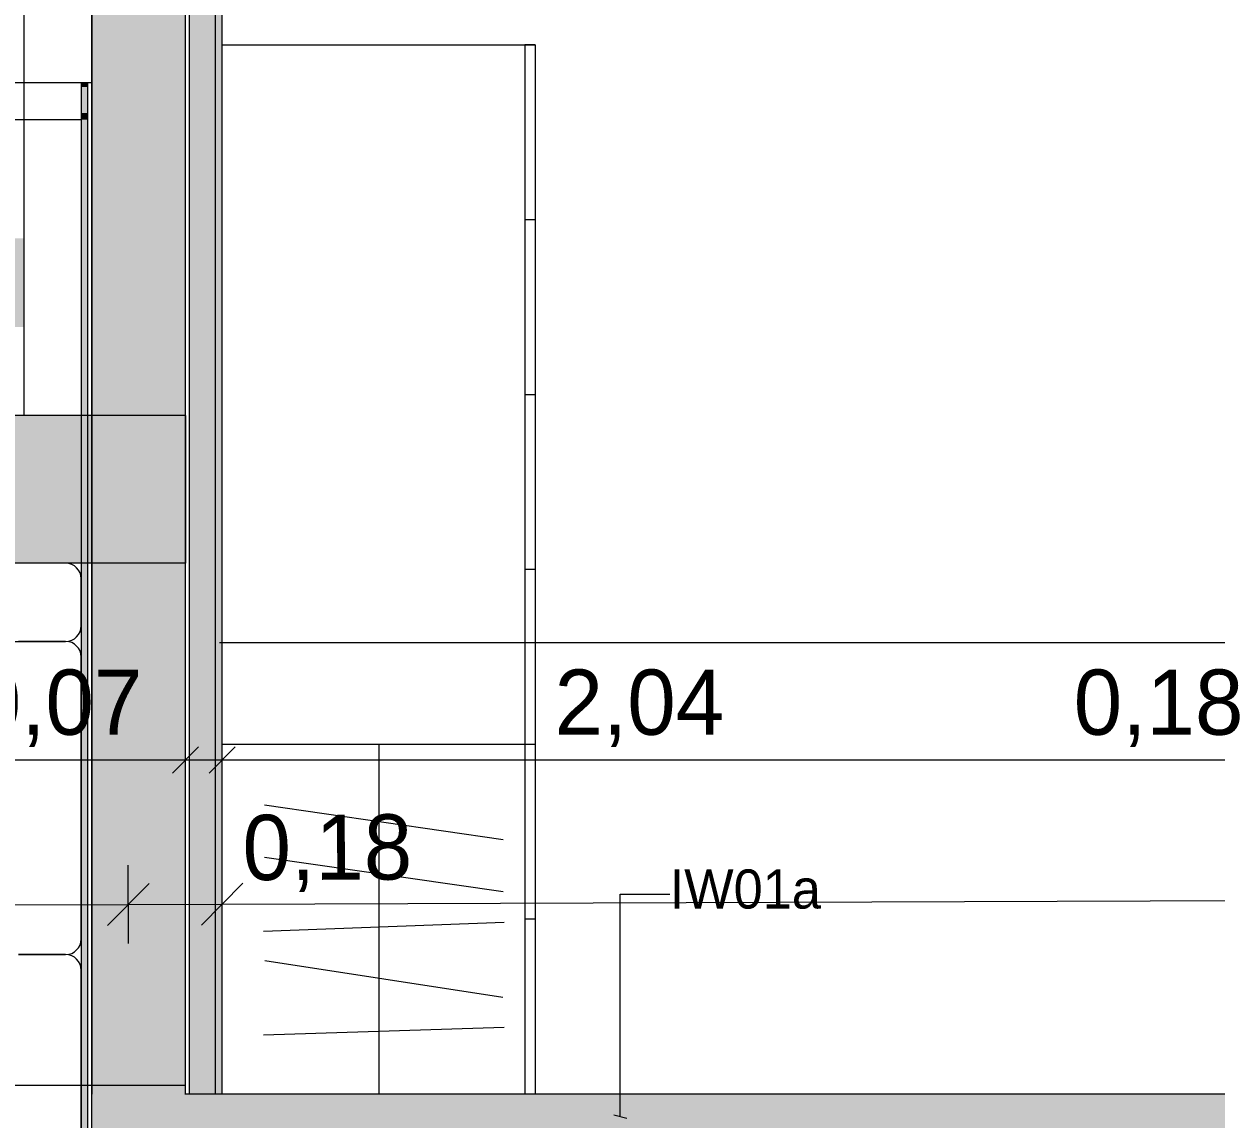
# Model space of a CAD drawing. Header units: metres. Extents: x -3 to 171, y -23 to 41.
# Drawn here: x 6.325 to 8.61, y -3.913 to -1.814 of the extents above; entities that cross this region are included whole.
import ezdxf

# ---------------------------------------------------------------- set-up
doc = ezdxf.new("R2010")
doc.units = ezdxf.units.M
doc.header["$MEASUREMENT"] = 0
doc.set_wipeout_variables(frame=1)
for name, pattern in [('Achse', [0.004, 0.002, -0.001, 0, -0.001]), ('Untersicht', [0.001, 0.0005, -0.0005]), ('Wipeout_Contour', [1, 0, -1])]:
    doc.linetypes.add(name, pattern=pattern)
for name, color, linetype in [('5._2.DG PP STG1_1_000 Achsraster', 7, 'Continuous'), ('5._2.DG PP STG1_1_120 Wand Innen tragend', 7, 'Continuous'), ('5._2.DG PP STG1_1_130 Wand Innen', 7, 'Continuous'), ('5._2.DG PP STG1_1_310 Dachkonstruktion massiv', 7, 'Continuous'), ('5._2.DG PP STG1_1_510 Möblierung', 7, 'Continuous'), ('5._2.DG PP STG1_1_815 Raumbegrenzung', 7, 'Continuous'), ('5._2.DG PP STG1_1_915 Allgemein Beschriftung.x', 7, 'Continuous'), ('5._2.DG PP STG1_1_950 Polierplan Bemaßung', 7, 'Continuous'), ('5._2.DG PP STG1_1_955 Polierplan Beschriftung', 7, 'Continuous')]:
    doc.layers.add(name, color=color, linetype=linetype)
doc.styles.add('ERSTELLTER_STIL_2', font='')
doc.styles.get('ERSTELLTER_STIL_2').set_extended_font_data('Eurostile')

msp = doc.modelspace()

# ---------------------------------------------------------------- hatches: boundary and pattern name
at = {"layer": '5._2.DG PP STG1_1_120 Wand Innen tragend', "linetype": 'Continuous', "lineweight": 13, "true_color": 0x3f7f02}
for points in [[(6.635, -3.865), (6.635, -1.7149), (6.455, -1.7149), (6.455, -3.865)], [(6.455, -4.045), (8.445, -4.045), (8.445, -3.865), (6.455, -3.865)], [(8.745, -3.865), (8.445, -3.865), (8.445, -4.045), (8.745, -4.045)]]:
    msp.add_hatch(color=76, dxfattribs=at).paths.add_polyline_path(points)
at = {"layer": '5._2.DG PP STG1_1_120 Wand Innen tragend', "linetype": 'Continuous', "lineweight": 13, "true_color": 0xffaa00}
msp.add_hatch(color=40, dxfattribs=at).paths.add_polyline_path([(6.6925, -3.865), (6.6925, -1.7149), (6.6425, -1.7149), (6.6425, -3.865)])
at = {"layer": '5._2.DG PP STG1_1_120 Wand Innen tragend', "linetype": 'Continuous', "lineweight": 13, "true_color": 0xfb02fe}
msp.add_hatch(color=6, dxfattribs=at).paths.add_polyline_path([(6.705, -3.865), (6.705, -1.7149), (6.6925, -1.7149), (6.6925, -3.865)])
at = {"layer": '5._2.DG PP STG1_1_310 Dachkonstruktion massiv', "linetype": 'Continuous', "lineweight": 13, "true_color": 0xffaa00}
msp.add_hatch(color=40, dxfattribs=at).paths.add_polyline_path([(6.325, -2.2256), (0.138, -2.2256), (0.1383, -2.3953), (1.075, -2.3953), (1.075, -2.2753), (2.775, -2.2753), (2.775, -2.3953), (3.805, -2.3953), (3.805, -2.2753), (5.505, -2.2753), (5.505, -2.3953), (6.325, -2.3953)])
at = {"layer": '5._2.DG PP STG1_1_310 Dachkonstruktion massiv', "linetype": 'Continuous', "lineweight": 13, "true_color": 0x3f7f02}
msp.add_hatch(color=76, dxfattribs=at).paths.add_polyline_path([(5.505, -2.565), (5.505, -2.8478), (6.635, -2.8478), (6.635, -2.565), (6.325, -2.565)])

# ---------------------------------------------------------------- linework, layer by layer
at = {"layer": '5._2.DG PP STG1_1_000 Achsraster', "color": 5, "linetype": 'Achse', "lineweight": 0, "ltscale": 1000}
msp.add_line((-1.5, -3), (21, -3), dxfattribs=at)
at = {"layer": '5._2.DG PP STG1_1_120 Wand Innen tragend', "color": 7, "linetype": 'Continuous', "lineweight": 18, "ltscale": 1000}
msp.add_line((6.635, -3.865), (6.635, -1.7149), dxfattribs=at)
at = {"layer": '5._2.DG PP STG1_1_120 Wand Innen tragend', "color": 7, "linetype": 'Continuous', "lineweight": 13, "ltscale": 1000}
for p, q in [((6.6425, -3.865), (6.6425, -1.7149)), ((6.6925, -3.865), (6.6925, -1.7149))]:
    msp.add_line(p, q, dxfattribs=at)
at = {"layer": '5._2.DG PP STG1_1_120 Wand Innen tragend', "color": 7, "linetype": 'Continuous', "lineweight": 18, "ltscale": 1000, "flags": 128}
for points in [[(6.455, -1.7149), (6.455, -3.865)], [(6.455, -4.045), (6.455, -3.865)], [(8.445, -3.865), (6.635, -3.865)], [(8.745, -3.865), (8.445, -3.865)]]:
    msp.add_lwpolyline(points, dxfattribs=at)
at = {"layer": '5._2.DG PP STG1_1_120 Wand Innen tragend', "color": 7, "linetype": 'Continuous', "lineweight": 13, "ltscale": 1000, "flags": 128}
for points in [[(6.705, -3.865), (6.705, -1.7149)], [(6.6425, -3.865), (6.635, -3.865)], [(6.6925, -3.865), (6.6425, -3.865)], [(6.705, -3.865), (6.6925, -3.865)]]:
    msp.add_lwpolyline(points, dxfattribs=at)
at = {"layer": '5._2.DG PP STG1_1_130 Wand Innen', "color": 7, "linetype": 'Continuous', "lineweight": 18, "ltscale": 1000}
for p, q in [((6.4475, -1.9353), (6.4475, -1.9278)), ((6.455, -1.9278), (6.4475, -1.9278)), ((6.4475, -1.9853), (6.4475, -1.9353)), ((6.455, -1.9353), (6.455, -1.9278)), ((6.455, -1.9353), (6.455, -1.9278)), ((6.455, -1.9853), (6.455, -1.9353)), ((6.455, -1.9853), (6.455, -1.9353)), ((6.4475, -1.9978), (6.4475, -1.9853)), ((6.455, -1.9978), (6.455, -1.9853)), ((6.455, -1.9978), (6.455, -1.9853)), ((6.4475, -4.995), (6.4475, -1.9978))]:
    msp.add_line(p, q, dxfattribs=at)
at = {"layer": '5._2.DG PP STG1_1_130 Wand Innen', "color": 7, "linetype": 'Continuous', "lineweight": 18, "ltscale": 1000, "flags": 128}
for points in [[(6.455, -1.9353), (6.455, -1.9278)], [(6.455, -1.9853), (6.455, -1.9353)], [(6.455, -1.9978), (6.455, -1.9853)], [(6.455, -4.995), (6.455, -1.9978)]]:
    msp.add_lwpolyline(points, dxfattribs=at)
at = {"layer": '5._2.DG PP STG1_1_310 Dachkonstruktion massiv', "color": 7, "linetype": 'Continuous', "lineweight": 18, "ltscale": 1000}
for p, q in [((6.635, -2.565), (6.635, -2.8478)), ((6.635, -2.8478), (5.505, -2.8478))]:
    msp.add_line(p, q, dxfattribs=at)
at = {"layer": '5._2.DG PP STG1_1_310 Dachkonstruktion massiv', "color": 7, "linetype": 'Continuous', "lineweight": 18, "ltscale": 1000, "flags": 128}
for points in [[(6.635, -2.565), (6.635, -1.555)], [(6.635, -2.565), (6.325, -2.565), (5.505, -2.565)]]:
    msp.add_lwpolyline(points, dxfattribs=at)
at = {"layer": '5._2.DG PP STG1_1_310 Dachkonstruktion massiv', "color": 7, "linetype": 'Continuous', "lineweight": 13, "ltscale": 1000, "flags": 128}
msp.add_lwpolyline([(6.325, -2.2256), (6.325, -2.3953), (6.325, -2.565)], dxfattribs=at)
at = {"layer": '5._2.DG PP STG1_1_310 Dachkonstruktion massiv', "color": 8, "linetype": 'Untersicht', "lineweight": 13, "ltscale": 1000, "flags": 128}
for points in [[(0.324, -3.8478), (1.075, -3.8478), (1.075, -4.4643), (2.775, -4.4643), (2.775, -3.8478), (3.805, -3.8478), (3.805, -4.4643), (5.505, -4.4643), (5.505, -3.8478), (6.455, -3.8478)], [(0.3266, -4.5578), (6.635, -4.5578), (6.635, -3.8478)]]:
    msp.add_lwpolyline(points, dxfattribs=at)
at = {"layer": '5._2.DG PP STG1_1_510 Möblierung', "color": 8, "linetype": 'Continuous', "lineweight": 13, "ltscale": 1000, "true_color": 0x7e7f7f}
for p, q in [((7.285, -1.855), (7.285, -3.865)), ((7.305, -1.855), (7.285, -1.855)), ((7.305, -2.19), (7.285, -2.19)), ((7.305, -2.525), (7.285, -2.525)), ((6.405, -2.8478), (5.765, -2.8478)), ((6.435, -2.9678), (6.435, -2.8778)), ((7.305, -2.86), (7.285, -2.86)), ((5.765, -2.9978), (6.405, -2.9978)), ((6.405, -2.9978), (6.315, -2.9978)), ((6.435, -3.5678), (6.435, -3.0278)), ((7.305, -3.195), (6.705, -3.195)), ((7.005, -3.195), (7.005, -3.865)), ((7.305, -3.195), (7.285, -3.195)), ((7.2435, -3.3782), (6.7865, -3.3118)), ((7.2435, -3.4779), (6.7865, -3.4121)), ((7.2457, -3.5363), (6.7843, -3.5537)), ((7.305, -3.53), (7.285, -3.53)), ((6.315, -3.5978), (6.405, -3.5978)), ((6.405, -3.5978), (6.315, -3.5978)), ((7.2432, -3.6801), (6.7868, -3.6099)), ((6.435, -4.8178), (6.435, -3.6278)), ((7.2458, -3.7378), (6.7842, -3.7522))]:
    msp.add_line(p, q, dxfattribs=at)
at = {"layer": '5._2.DG PP STG1_1_510 Möblierung', "color": 8, "linetype": 'Continuous', "lineweight": 13, "ltscale": 1000, "true_color": 0x7e7f7f, "flags": 128}
msp.add_lwpolyline([(7.305, -1.855), (7.305, -3.865), (6.705, -3.865), (6.705, -1.855)], close=True, dxfattribs=at)
at = {"layer": '5._2.DG PP STG1_1_510 Möblierung', "color": 8, "linetype": 'Continuous', "lineweight": 13, "ltscale": 1000, "true_color": 0x7e7f7f}
for centre, start, end in [((6.405, -2.8778), 0, 90), ((6.405, -2.9678), 270, 0), ((6.405, -3.0278), 0, 90), ((6.405, -3.5678), 270, 0), ((6.405, -3.6278), 0, 90)]:
    msp.add_arc(centre, 0.03, start, end, dxfattribs=at)
at = {"layer": '5._2.DG PP STG1_1_815 Raumbegrenzung', "color": 8, "linetype": 'Continuous', "lineweight": 13, "ltscale": 1000}
msp.add_line((6.455, -4.045), (6.455, -1.705), dxfattribs=at)
at = {"layer": '5._2.DG PP STG1_1_815 Raumbegrenzung', "color": 8, "linetype": 'Continuous', "lineweight": 13, "ltscale": 1000, "flags": 128}
msp.add_lwpolyline([(14.945, -6.075), (13.705, -6.075), (13.705, -4.5578), (11.085, -4.5578), (11.085, -3.865), (6.635, -3.865), (6.635, -0.6257), (12.345, -0.6257), (12.345, -1.9978), (14.945, -1.9978)], close=True, dxfattribs=at)
at = {"layer": '5._2.DG PP STG1_1_915 Allgemein Beschriftung.x', "color": 7, "linetype": 'Continuous', "lineweight": 13, "ltscale": 1000}
for p, q in [((7.468, -3.9079), (7.468, -3.4821)), ((7.468, -3.4821), (7.5627, -3.4821)), ((7.4555, -3.9046), (7.4805, -3.9113))]:
    msp.add_line(p, q, dxfattribs=at)
at = {"layer": '5._2.DG PP STG1_1_950 Polierplan Bemaßung', "color": 6, "linetype": 'Continuous', "lineweight": 13, "ltscale": 1000, "true_color": 0xfb02fe}
for p, q in [((6.635, -3.2717), (6.635, -3.178)), ((6.705, -3.2717), (6.705, -3.178)), ((6.66, -3.1999), (6.61, -3.2499)), ((6.73, -3.1999), (6.68, -3.2499)), ((3.105, -3.2249), (6.635, -3.2249)), ((6.635, -3.2249), (6.705, -3.2249)), ((6.705, -3.2249), (8.745, -3.2249))]:
    msp.add_line(p, q, dxfattribs=at)
at = {"layer": '5._2.DG PP STG1_1_950 Polierplan Bemaßung', "color": 76, "linetype": 'Continuous', "lineweight": 13, "ltscale": 1000, "true_color": 0x3f7f02}
for p, q in [((6.5253, -3.5768), (6.5247, -3.4268)), ((6.7053, -3.5762), (6.7048, -3.4262)), ((6.5649, -3.4617), (6.4851, -3.542)), ((6.7449, -3.461), (6.6652, -3.5413)), ((6.705, -3.5012), (18.6635, -3.4573)), ((0.3229, -3.5246), (6.525, -3.5018)), ((6.525, -3.5018), (6.705, -3.5012))]:
    msp.add_line(p, q, dxfattribs=at)
at = {"layer": '5._2.DG PP STG1_1_955 Polierplan Beschriftung', "color": 8, "linetype": 'Untersicht', "lineweight": 13, "ltscale": 1000, "flags": 128}
msp.add_lwpolyline([(0.324, -3.8478), (6.635, -3.8478), (6.635, -3.21)], dxfattribs=at)

# ---------------------------------------------------------------- texts
at = {"layer": '5._2.DG PP STG1_1_915 Allgemein Beschriftung.x', "color": 7, "linetype": 'Continuous', "lineweight": 13, "insert": (7.5627, -3.4727), "char_height": 0.075, "attachment_point": 4, "style": 'ERSTELLTER_STIL_2'}
msp.add_mtext('\\A1;{\\pql;\\fEurostile|b0|i0|c0|p0;\\W1.000000;IW01a}', dxfattribs=at)
at = {"layer": '5._2.DG PP STG1_1_950 Polierplan Bemaßung', "color": 6, "linetype": 'Continuous', "lineweight": 13, "true_color": 0xfb02fe, "char_height": 0.125, "width": 0.382966, "attachment_point": 7, "style": 'ERSTELLTER_STIL_2'}
for s, insert in [('\\A1;{\\pql;\\fEurostile|b0|i0|c0|p0;\\W1.000000;0,07}', (6.227, -3.1999)), ('\\A1;{\\pql;\\fEurostile|b0|i0|c0|p0;\\W1.000000;2,04}', (7.342, -3.1999)), ('\\A1;{\\pql;\\fEurostile|b0|i0|c0|p0;\\W1.000000;0,18}', (8.337, -3.1999))]:
    msp.add_mtext(s, dxfattribs=dict(at, insert=insert))
at = {"layer": '5._2.DG PP STG1_1_950 Polierplan Bemaßung', "color": 76, "linetype": 'Continuous', "lineweight": 13, "true_color": 0x3f7f02, "insert": (6.7443, -3.4784), "char_height": 0.125, "width": 0.382966, "attachment_point": 7, "rotation": 0.2101, "style": 'ERSTELLTER_STIL_2'}
msp.add_mtext('\\A1;{\\pql;\\fEurostile|b0|i0|c0|p0;\\W1.000000;0,18}', dxfattribs=at)

# ---------------------------------------------------------------- wipeouts: each hides what was drawn before it
at = {"color": 254, "linetype": 'Wipeout_Contour', "lineweight": 0, "ltscale": 21.098912}
msp.add_wipeout([(6.435, -1.9278), (3.105, -1.9278), (3.105, -1.9353), (6.435, -1.9353)], dxfattribs=at).dxf.layer = '5._2.DG PP STG1_1_130 Wand Innen'
at = {"color": 254, "linetype": 'Wipeout_Contour', "lineweight": 0, "ltscale": 21.201074}
msp.add_wipeout([(6.435, -1.9853), (3.105, -1.9853), (3.105, -1.9978), (6.435, -1.9978)], dxfattribs=at).dxf.layer = '5._2.DG PP STG1_1_130 Wand Innen'

# ---------------------------------------------------------------- next in the draw order: hatches: boundary and pattern name
at = {"layer": '5._2.DG PP STG1_1_130 Wand Innen', "linetype": 'Continuous', "lineweight": 13, "true_color": 0xfb02fe}
msp.add_hatch(color=6, dxfattribs=at).paths.add_polyline_path([(6.435, -1.9978), (6.435, -4.995), (6.4475, -4.995), (6.4475, -1.9978)])

# ---------------------------------------------------------------- next in the draw order: linework, layer by layer
at = {"layer": '5._2.DG PP STG1_1_130 Wand Innen', "color": 7, "linetype": 'Continuous', "lineweight": 18, "ltscale": 1000, "flags": 128}
for points in [[(3.105, -1.9978), (6.435, -1.9978)], [(6.435, -1.9978), (6.435, -4.995)]]:
    msp.add_lwpolyline(points, dxfattribs=at)

# ---------------------------------------------------------------- next in the draw order: wipeouts: each hides what was drawn before it
at = {"color": 254, "linetype": 'Wipeout_Contour', "lineweight": 0, "ltscale": 21.150899}
msp.add_wipeout([(6.435, -1.9353), (3.105, -1.9353), (3.105, -1.9853), (6.435, -1.9853)], dxfattribs=at).dxf.layer = '5._2.DG PP STG1_1_130 Wand Innen'

# ---------------------------------------------------------------- next in the draw order: hatches: boundary and pattern name
at = {"layer": '5._2.DG PP STG1_1_130 Wand Innen', "linetype": 'Continuous', "lineweight": 13, "true_color": 0xfb02fe}
for points in [[(6.4475, -1.9278), (6.435, -1.9278), (6.435, -1.9353), (6.4475, -1.9353)], [(6.4475, -1.9353), (6.435, -1.9353), (6.435, -1.9853), (6.4475, -1.9853)], [(6.4475, -1.9853), (6.435, -1.9853), (6.435, -1.9978), (6.4475, -1.9978)]]:
    msp.add_hatch(color=6, dxfattribs=at).paths.add_polyline_path(points)

# ---------------------------------------------------------------- next in the draw order: linework, layer by layer
at = {"layer": '5._2.DG PP STG1_1_130 Wand Innen', "color": 7, "linetype": 'Continuous', "lineweight": 18, "ltscale": 1000}
for p, q in [((6.435, -1.9278), (6.435, -1.9353)), ((6.435, -1.9278), (6.435, -1.9353)), ((6.4475, -1.9278), (6.435, -1.9278)), ((6.435, -1.9353), (6.435, -1.9853)), ((6.435, -1.9353), (6.435, -1.9853)), ((6.435, -1.9853), (6.435, -1.9978)), ((6.435, -1.9853), (6.435, -1.9978))]:
    msp.add_line(p, q, dxfattribs=at)
at = {"layer": '5._2.DG PP STG1_1_130 Wand Innen', "color": 7, "linetype": 'Continuous', "lineweight": 18, "ltscale": 1000, "flags": 128}
msp.add_lwpolyline([(6.455, -1.9278), (3.105, -1.9278)], dxfattribs=at)
at = {"layer": '5._2.DG PP STG1_1_310 Dachkonstruktion massiv', "color": 7, "linetype": 'Continuous', "lineweight": 18, "ltscale": 1000, "flags": 128}
msp.add_lwpolyline([(6.325, -0.5756), (6.325, -1.555), (6.325, -2.2256)], dxfattribs=at)

doc.saveas('drawing.dxf')
